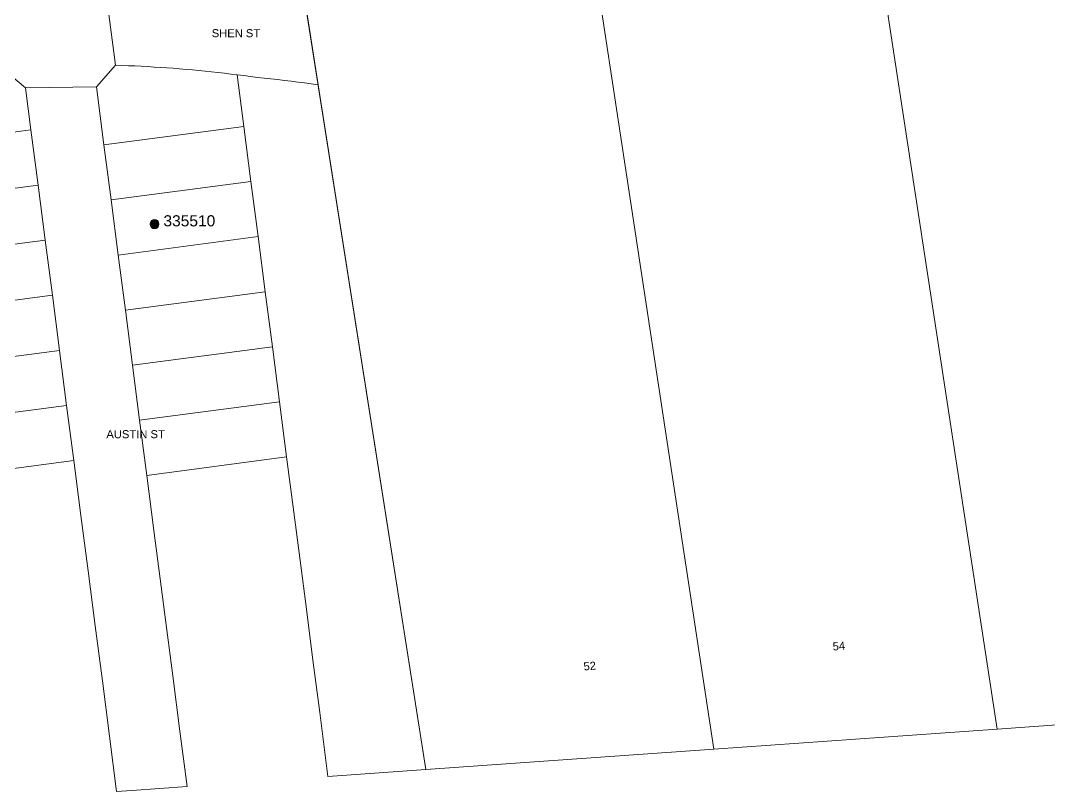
# Model space of a CAD drawing. Header units: metres. Extents: x 301589 to 305563, y 6268713 to 6270518.
# Drawn here: x 304294.9 to 304526.2, y 6269090.2 to 6269263.5 of the extents above; entities that cross this region are included whole.
import ezdxf
from ezdxf.enums import TextEntityAlignment as Align

# ---------------------------------------------------------------- set-up
doc = ezdxf.new("R2010")
doc.units = ezdxf.units.M
doc.layers.get('0').update_dxf_attribs({"color": 6})
doc.layers.add('Cadastre Land Parcels_SP_EXT', color=7, linetype='Continuous', lineweight=5)
doc.layers.add('Cadastre Roads_SP_EXT', color=9, linetype='Continuous', lineweight=5)
doc.layers.add('SupportsOH_SP_TR_HV_LV_SL_EXT', color=7, linetype='Continuous')
doc.styles.add('POLE_LABEL', font='arial.ttf')
doc.styles.get("Standard").update_dxf_attribs({"font": 'arial.ttf'})

# ---------------------------------------------------------------- blocks, each defined once
blk = doc.blocks.new('POLE_EXT')
blk.add_hatch(color=256).paths.add_polyline_path([(-1, 0, 1), (1, 0, 1)])
blk.add_lwpolyline([(-1, 0, 1), (1, 0, 1)], format="xyb", close=True)
for tag, height, flags, p in [('pNumber', 2.5, 8, (-17.84, 2.07)), ('OWNED_BY', 0.2, 9, (1.35, -0.4)), ('SPECIAL_USE', 0.2, 9, (1.35, -0.8)), ('STATE', 0.2, 9, (1.35, -1)), ('cLV', 0.2, 9, (1.35, -1.4)), ('hDepth', 0.2, 9, (1.35, -1.6)), ('hDia', 0.2, 9, (1.35, -1.8)), ('cHV', 0.2, 9, (1.35, -2)), ('PARENT', 0.2, 9, (1.35, -0.6)), ('USAGE', 0.2, 9, (1.35, -1.2)), ('LBRACKET', 0.2, 9, (1.35, -2.2)), ('LExisting', 0.2, 9, (1.35, -2.4)), ('cLinedev', 0.2, 9, (1.35, -3.4)), ('pExisting', 0.2, 9, (1.35, -3.8)), ('pFooting', 0.2, 9, (1.35, -4.4)), ('pNew', 0.2, 9, (1.35, -4.6)), ('LANTNUMBER', 0.2, 9, (1.35, -2.6)), ('LOther', 0.2, 9, (1.35, -2.8)), ('LRemove', 0.2, 9, (1.35, -3)), ('LEGEND', 0.2, 9, (1.35, -3.2)), ('LOCATION', 0.2, 9, (1.35, -3.6)), ('PFNUMBER', 0.2, 9, (1.35, -4)), ('NEWPFNUMBER', 0.2, 9, (1.35, -4.2)), ('pRelocate', 0.2, 9, (1.35, -5)), ('pRemove', 0.2, 9, (1.35, -5.2)), ('pReplace', 0.2, 9, (1.35, -5.4)), ('pStay', 0.2, 9, (1.35, -5.6)), ('pType', 0.2, 9, (1.35, -5.8)), ('cspan', 0.2, 9, (1.35, -6)), ('STREETNAME', 0.2, 9, (1.35, -6.2)), ('SUBURB', 0.2, 9, (1.35, -6.4)), ('OPERATED_BY', 0.2, 9, (1.36, -7.01)), ('NOTES', 0.2, 9, (1.35, -6.6)), ('MAINTAINED_BY', 0.2, 9, (1.36, -6.81))]:
    blk.add_attdef(tag, text='', height=height, dxfattribs=dict(flags=flags)).set_placement(p, align=Align.MIDDLE_LEFT)
at = {"style": 'POLE_LABEL'}
for tag, height, flags, p in [('ASSET_NUM', 2.5, 8, (2, 2)), ('STRUCTURE_PLANT_NUMBER', 0.2, 9, (1.35, 0.03)), ('STREET_CODE', 0.2, 9, (1.35, -0.2))]:
    blk.add_attdef(tag, text='', height=height, dxfattribs=dict(at, flags=flags)).set_placement(p, align=Align.MIDDLE_LEFT)
at = {"flags": 1}
blk.add_attdef('Z', (1.35, -7.33), '', height=0.2, dxfattribs=at)

msp = doc.modelspace()

# ---------------------------------------------------------------- linework, layer by layer
at = {"layer": 'Cadastre Land Parcels_SP_EXT', "linetype": 'Continuous'}
for points in [[(304526.875, 6269434.475), (304510.685, 6269428.952), (304492.18, 6269424.557), (304473.484, 6269424.689), (304465.661, 6269423.397), (304514.474, 6269104.216), (304577.831, 6269108.758), (304570.618, 6269154.807), (304526.875, 6269434.475)], [(304514.474, 6269104.216), (304465.661, 6269423.397), (304441.381, 6269418.686), (304424.43, 6269414.026), (304403.632, 6269409.89), (304450.757, 6269099.692), (304514.474, 6269104.216)], [(304450.757, 6269099.692), (304403.632, 6269409.89), (304364.258, 6269401.633), (304351.287, 6269400.631), (304352.2, 6269394.695), (304339.106, 6269393.167), (304386.03, 6269095.102), (304450.757, 6269099.692)], [(304345.07, 6269239.714), (304343.566, 6269251.32), (304342.134, 6269251.497), (304340.7, 6269251.668), (304339.267, 6269251.831), (304337.832, 6269251.987), (304336.396, 6269252.136), (304334.96, 6269252.278), (304333.523, 6269252.411), (304332.085, 6269252.539), (304330.647, 6269252.659), (304329.208, 6269252.772), (304327.768, 6269252.876), (304326.329, 6269252.975), (304324.888, 6269253.067), (304323.448, 6269253.15), (304322.006, 6269253.227), (304320.565, 6269253.296), (304319.122, 6269253.358), (304317.681, 6269253.412), (304316.238, 6269253.46), (304311.927, 6269248.612), (304313.618, 6269235.569), (304345.07, 6269239.714)], [(304297.207, 6269238.919), (304295.981, 6269248.384), (304290.391, 6269253.085), (304288.932, 6269252.994), (304287.474, 6269252.897), (304286.017, 6269252.79), (304284.559, 6269252.677), (304283.103, 6269252.555), (304281.647, 6269252.428), (304280.192, 6269252.293), (304278.737, 6269252.15), (304277.284, 6269252), (304275.829, 6269251.842), (304274.378, 6269251.677), (304272.927, 6269251.505), (304271.476, 6269251.324), (304270.027, 6269251.137), (304262.481, 6269250.142), (304264.486, 6269234.607), (304297.207, 6269238.919)], [(304386.03, 6269095.102), (304361.791, 6269249.077), (304360.249, 6269249.282), (304358.736, 6269249.488), (304357.224, 6269249.684), (304355.71, 6269249.873), (304354.195, 6269250.054), (304352.68, 6269250.229), (304351.162, 6269250.395), (304349.646, 6269250.553), (304348.128, 6269250.704), (304346.608, 6269250.917), (304345.087, 6269251.123), (304343.566, 6269251.32), (304345.07, 6269239.714), (304346.676, 6269227.328), (304348.281, 6269214.939), (304349.887, 6269202.551), (304351.492, 6269190.164), (304353.098, 6269177.776), (304354.705, 6269165.388), (304356.311, 6269153), (304357.723, 6269142.099), (304359.136, 6269131.198), (304360.549, 6269120.296), (304362.154, 6269107.909), (304363.999, 6269093.547), (304386.03, 6269095.102)], [(304346.676, 6269227.328), (304345.07, 6269239.714), (304313.618, 6269235.569), (304315.226, 6269223.183), (304346.676, 6269227.328)], [(304298.812, 6269226.532), (304297.207, 6269238.919), (304264.486, 6269234.607), (304264.528, 6269234.285), (304266.085, 6269222.217), (304298.812, 6269226.532)], [(304300.418, 6269214.143), (304298.812, 6269226.532), (304266.085, 6269222.217), (304266.127, 6269221.896), (304267.684, 6269209.828), (304300.418, 6269214.143)], [(304348.281, 6269214.939), (304346.676, 6269227.328), (304315.226, 6269223.183), (304316.832, 6269210.795), (304348.281, 6269214.939)], [(304302.024, 6269201.754), (304300.418, 6269214.143), (304267.684, 6269209.828), (304267.724, 6269209.507), (304269.282, 6269197.439), (304302.024, 6269201.754)], [(304349.887, 6269202.551), (304348.281, 6269214.939), (304316.832, 6269210.795), (304318.438, 6269198.408), (304349.887, 6269202.551)], [(304351.492, 6269190.164), (304349.887, 6269202.551), (304318.438, 6269198.408), (304320.045, 6269186.02), (304351.492, 6269190.164)], [(304303.63, 6269189.366), (304302.024, 6269201.754), (304269.282, 6269197.439), (304269.324, 6269197.117), (304270.881, 6269185.05), (304303.63, 6269189.366)], [(304305.234, 6269176.978), (304303.63, 6269189.366), (304270.881, 6269185.05), (304270.923, 6269184.728), (304272.48, 6269172.662), (304305.234, 6269176.978)], [(304353.098, 6269177.776), (304351.492, 6269190.164), (304320.045, 6269186.02), (304321.652, 6269173.631), (304353.098, 6269177.776)], [(304306.84, 6269164.589), (304305.234, 6269176.978), (304272.48, 6269172.662), (304272.969, 6269168.87), (304274.079, 6269160.273), (304306.84, 6269164.589)], [(304354.705, 6269165.388), (304353.098, 6269177.776), (304321.652, 6269173.631), (304323.258, 6269161.244), (304354.705, 6269165.388)]]:
    msp.add_lwpolyline(points, close=True, dxfattribs=at)
at = {"layer": 'Cadastre Roads_SP_EXT', "linetype": 'Continuous'}
msp.add_lwpolyline([(304314.128, 6269269.535), (304316.238, 6269253.46), (304317.681, 6269253.412), (304319.122, 6269253.358), (304320.565, 6269253.296), (304322.006, 6269253.227), (304323.448, 6269253.15), (304324.888, 6269253.067), (304326.329, 6269252.975), (304327.768, 6269252.876), (304329.208, 6269252.772), (304330.647, 6269252.659), (304332.085, 6269252.539), (304333.523, 6269252.411), (304334.96, 6269252.278), (304336.396, 6269252.136), (304337.832, 6269251.987), (304339.266, 6269251.831), (304340.7, 6269251.668), (304342.134, 6269251.497), (304343.566, 6269251.32), (304345.088, 6269251.123), (304346.608, 6269250.917), (304348.128, 6269250.704), (304349.646, 6269250.553), (304351.162, 6269250.395), (304352.68, 6269250.229), (304354.195, 6269250.054), (304355.71, 6269249.873), (304357.224, 6269249.684), (304358.736, 6269249.488), (304360.249, 6269249.282), (304361.791, 6269249.077), (304359.219, 6269265.412)], dxfattribs=at)
msp.add_lwpolyline([(304319.928, 6269090.436), (304332.323, 6269091.312), (304330.712, 6269103.765), (304329.105, 6269116.152), (304327.692, 6269127.054), (304326.279, 6269137.956), (304324.864, 6269148.856), (304323.259, 6269161.244), (304321.652, 6269173.631), (304320.045, 6269186.02), (304318.438, 6269198.408), (304316.832, 6269210.795), (304315.226, 6269223.183), (304313.618, 6269235.569), (304311.927, 6269248.612), (304295.981, 6269248.384), (304297.207, 6269238.919), (304298.812, 6269226.532), (304300.418, 6269214.143), (304302.024, 6269201.754), (304303.63, 6269189.366), (304305.234, 6269176.978), (304306.84, 6269164.589), (304308.446, 6269152.201), (304310.051, 6269139.813), (304311.657, 6269127.424), (304313.263, 6269115.035), (304314.868, 6269102.647), (304316.485, 6269090.194), (304319.928, 6269090.436)], close=True, dxfattribs=at)

# ---------------------------------------------------------------- block references
at = {"layer": 'SupportsOH_SP_TR_HV_LV_SL_EXT'}
ref = msp.add_blockref('POLE_EXT', (304325.004, 6269217.74), dxfattribs=at)
ref.add_attrib('ASSET_NUM', '335510', dxfattribs={"layer": '0', "height": 2.5, "style": 'POLE_LABEL'}).set_placement((304327.004, 6269218.49), align=Align.MIDDLE_LEFT)

# ---------------------------------------------------------------- texts
at = {"layer": 'Cadastre Roads_SP_EXT'}
for s, p in [('SHEN ST', (304337.852, 6269259.777)), ('AUSTIN ST', (304314.173, 6269169.615))]:
    msp.add_text(s, height=1.8, dxfattribs=at).set_placement(p)
at = {"layer": 'Defpoints'}
for s, rotation, p in [('54', 4.08562, (304477.534, 6269121.874)), ('52', 4.76364, (304421.536, 6269117.379))]:
    msp.add_text(s, height=1.8, rotation=rotation, dxfattribs=at).set_placement(p)

doc.saveas('drawing.dxf')
